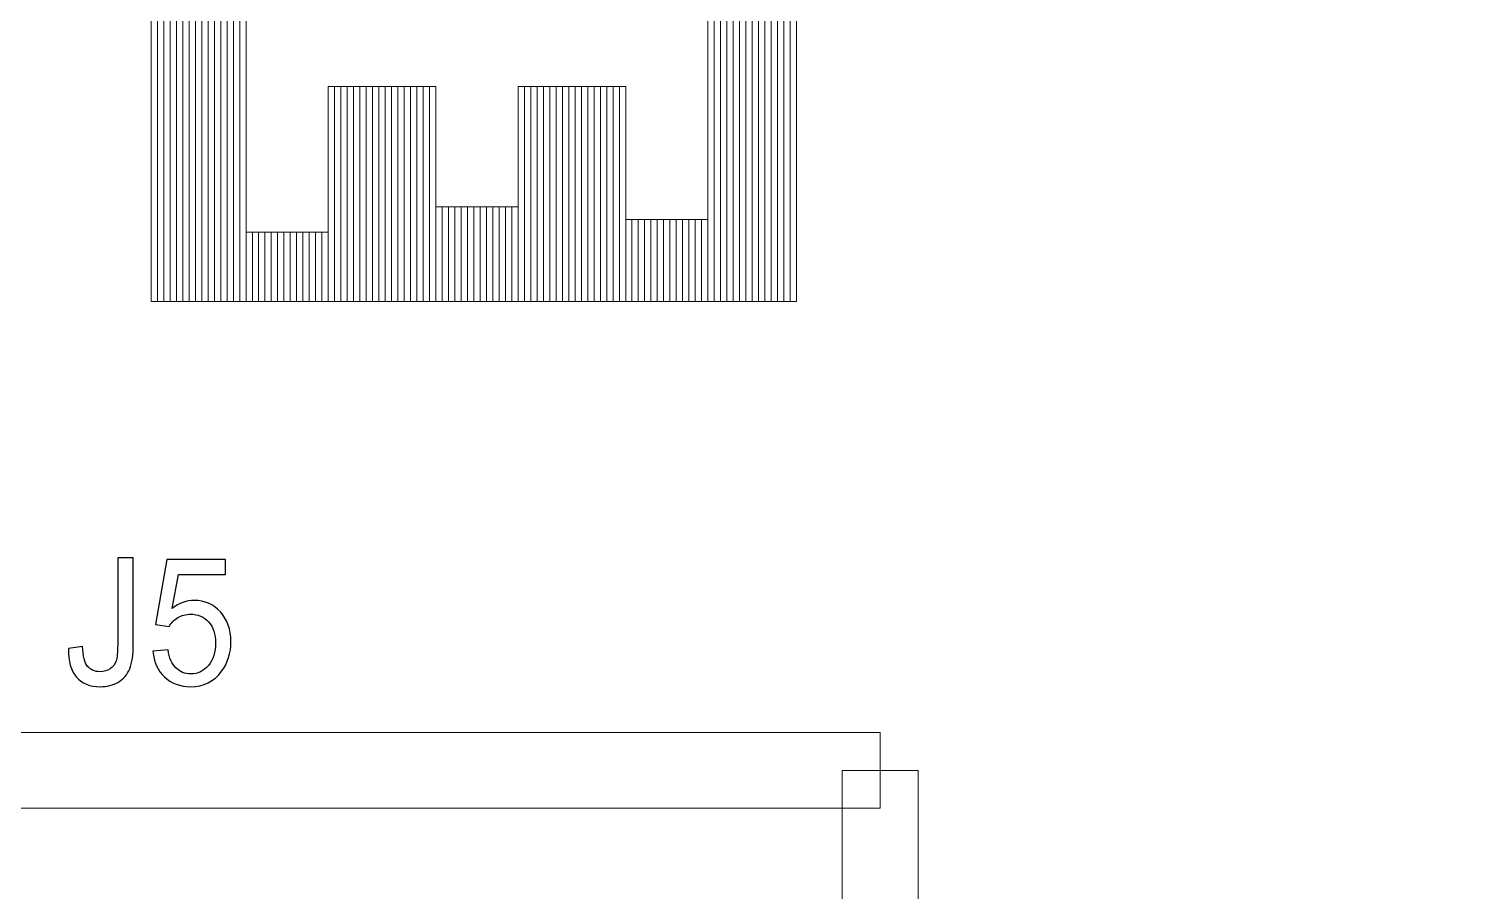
# Model space of a CAD drawing. Header units: millimetres. Extents: x -86 to 67, y -55 to 52.
# Drawn here: x 2.61 to 8.36, y 20.92 to 24.38 of the extents above; entities that cross this region are included whole.
import ezdxf

# ---------------------------------------------------------------- set-up
doc = ezdxf.new("R2010")
doc.units = ezdxf.units.MM
doc.header["$MEASUREMENT"] = 0
for name, color, linetype in [('BG_OUTLINE', 7, 'Continuous'), ('MA_PEN3', 7, 'Continuous'), ('PG_SILKSCREEN_TOP', 7, 'Continuous'), ('RD_SILKSCREEN_TOP', 7, 'Continuous')]:
    doc.layers.add(name, color=color, linetype=linetype)

msp = doc.modelspace()

# ---------------------------------------------------------------- linework, layer by layer
at = {"layer": 'BG_OUTLINE', "color": 3, "lineweight": 9}
msp.add_open_spline([(-60.0926, 34.7331), (-60.0926, 34.7331), (63.7724, 34.7331), (63.7724, 34.7331), (63.7724, 34.7331), (64.585, 34.7336), (65.3646, 34.4113), (65.9396, 33.837), (65.9396, 33.837), (66.5146, 33.2627), (66.8379, 32.4797), (66.8384, 31.667), (66.8384, 31.667), (66.8384, 31.667), (66.8412, -52.28), (66.8412, -52.28), (66.8412, -52.28), (66.8412, -52.28), (66.8384, -52.1933), (66.8384, -52.1933), (66.8384, -52.1933), (66.8389, -53.006), (66.5166, -53.7856), (65.9424, -54.3606), (65.9424, -54.3606), (65.3681, -54.9356), (64.585, -55.2589), (63.7724, -55.2594), (63.7724, -55.2594), (63.7724, -55.2594), (-60.1869, -55.2594), (-60.1869, -55.2594), (-60.1869, -55.2594), (-60.1869, -55.2594), (-60.0853, -55.2518), (-60.0853, -55.2518), (-60.0853, -55.2518), (-60.8979, -55.2523), (-61.6775, -54.9299), (-62.2525, -54.3557), (-62.2525, -54.3557), (-62.8275, -53.7814), (-63.1508, -52.9984), (-63.1513, -52.1857), (-63.1513, -52.1857), (-63.1513, -52.1857), (-63.1587, 31.667), (-63.1587, 31.667), (-63.1587, 31.667), (-63.1592, 32.4797), (-62.8369, 33.2593), (-62.2626, 33.8343), (-62.2626, 33.8343), (-61.6883, 34.4093), (-60.9053, 34.7326), (-60.0926, 34.7331)], degree=3, knots=[0, 0, 0, 0, 0.071429, 0.071429, 0.071429, 0.071429, 0.142857, 0.142857, 0.142857, 0.142857, 0.214286, 0.214286, 0.214286, 0.214286, 0.285714, 0.285714, 0.285714, 0.285714, 0.357143, 0.357143, 0.357143, 0.357143, 0.428571, 0.428571, 0.428571, 0.428571, 0.5, 0.5, 0.5, 0.5, 0.571429, 0.571429, 0.571429, 0.571429, 0.642857, 0.642857, 0.642857, 0.642857, 0.714286, 0.714286, 0.714286, 0.714286, 0.785714, 0.785714, 0.785714, 0.785714, 0.857143, 0.857143, 0.857143, 0.857143, 0.928571, 0.928571, 0.928571, 0.928571, 1, 1, 1, 1], dxfattribs=at)
at = {"layer": 'MA_PEN3', "color": 5, "lineweight": 9}
for points in [[(3.1023, 34.3594), (3.1023, 34.3594), (3.1277, 34.3594), (3.1277, 34.3594), (3.1277, 34.3594), (3.1277, 34.3594), (3.1277, 23.285), (3.1277, 23.285), (3.1277, 23.285), (3.1277, 23.285), (3.1023, 23.285), (3.1023, 23.285), (3.1023, 23.285), (3.1023, 23.285), (3.1023, 34.3594), (3.1023, 34.3594)], [(3.1277, 34.3594), (3.1277, 34.3594), (3.1531, 34.3594), (3.1531, 34.3594), (3.1531, 34.3594), (3.1531, 34.3594), (3.1531, 23.285), (3.1531, 23.285), (3.1531, 23.285), (3.1531, 23.285), (3.1277, 23.285), (3.1277, 23.285), (3.1277, 23.285), (3.1277, 23.285), (3.1277, 34.3594), (3.1277, 34.3594)], [(3.1531, 34.3594), (3.1531, 34.3594), (3.1785, 34.3594), (3.1785, 34.3594), (3.1785, 34.3594), (3.1785, 34.3594), (3.1785, 23.285), (3.1785, 23.285), (3.1785, 23.285), (3.1785, 23.285), (3.1531, 23.285), (3.1531, 23.285), (3.1531, 23.285), (3.1531, 23.285), (3.1531, 34.3594), (3.1531, 34.3594)], [(3.1785, 34.3594), (3.1785, 34.3594), (3.2039, 34.3594), (3.2039, 34.3594), (3.2039, 34.3594), (3.2039, 34.3594), (3.2039, 23.285), (3.2039, 23.285), (3.2039, 23.285), (3.2039, 23.285), (3.1785, 23.285), (3.1785, 23.285), (3.1785, 23.285), (3.1785, 23.285), (3.1785, 34.3594), (3.1785, 34.3594)], [(3.2039, 34.3594), (3.2039, 34.3594), (3.2293, 34.3594), (3.2293, 34.3594), (3.2293, 34.3594), (3.2293, 34.3594), (3.2293, 23.285), (3.2293, 23.285), (3.2293, 23.285), (3.2293, 23.285), (3.2039, 23.285), (3.2039, 23.285), (3.2039, 23.285), (3.2039, 23.285), (3.2039, 34.3594), (3.2039, 34.3594)], [(3.2293, 34.3594), (3.2293, 34.3594), (3.2547, 34.3594), (3.2547, 34.3594), (3.2547, 34.3594), (3.2547, 34.3594), (3.2547, 23.285), (3.2547, 23.285), (3.2547, 23.285), (3.2547, 23.285), (3.2293, 23.285), (3.2293, 23.285), (3.2293, 23.285), (3.2293, 23.285), (3.2293, 34.3594), (3.2293, 34.3594)], [(3.2547, 34.3594), (3.2547, 34.3594), (3.2801, 34.3594), (3.2801, 34.3594), (3.2801, 34.3594), (3.2801, 34.3594), (3.2801, 23.285), (3.2801, 23.285), (3.2801, 23.285), (3.2801, 23.285), (3.2547, 23.285), (3.2547, 23.285), (3.2547, 23.285), (3.2547, 23.285), (3.2547, 34.3594), (3.2547, 34.3594)], [(3.2801, 34.3594), (3.2801, 34.3594), (3.3055, 34.3594), (3.3055, 34.3594), (3.3055, 34.3594), (3.3055, 34.3594), (3.3055, 23.285), (3.3055, 23.285), (3.3055, 23.285), (3.3055, 23.285), (3.2801, 23.285), (3.2801, 23.285), (3.2801, 23.285), (3.2801, 23.285), (3.2801, 34.3594), (3.2801, 34.3594)], [(3.3055, 34.3594), (3.3055, 34.3594), (3.3309, 34.3594), (3.3309, 34.3594), (3.3309, 34.3594), (3.3309, 34.3594), (3.3309, 23.285), (3.3309, 23.285), (3.3309, 23.285), (3.3309, 23.285), (3.3055, 23.285), (3.3055, 23.285), (3.3055, 23.285), (3.3055, 23.285), (3.3055, 34.3594), (3.3055, 34.3594)], [(3.3309, 34.3594), (3.3309, 34.3594), (3.3563, 34.3594), (3.3563, 34.3594), (3.3563, 34.3594), (3.3563, 34.3594), (3.3563, 23.285), (3.3563, 23.285), (3.3563, 23.285), (3.3563, 23.285), (3.3309, 23.285), (3.3309, 23.285), (3.3309, 23.285), (3.3309, 23.285), (3.3309, 34.3594), (3.3309, 34.3594)], [(3.3563, 34.3594), (3.3563, 34.3594), (3.3817, 34.3594), (3.3817, 34.3594), (3.3817, 34.3594), (3.3817, 34.3594), (3.3817, 23.285), (3.3817, 23.285), (3.3817, 23.285), (3.3817, 23.285), (3.3563, 23.285), (3.3563, 23.285), (3.3563, 23.285), (3.3563, 23.285), (3.3563, 34.3594), (3.3563, 34.3594)], [(3.3817, 34.3594), (3.3817, 34.3594), (3.4071, 34.3594), (3.4071, 34.3594), (3.4071, 34.3594), (3.4071, 34.3594), (3.4071, 23.285), (3.4071, 23.285), (3.4071, 23.285), (3.4071, 23.285), (3.3817, 23.285), (3.3817, 23.285), (3.3817, 23.285), (3.3817, 23.285), (3.3817, 34.3594), (3.3817, 34.3594)], [(3.4071, 34.3594), (3.4071, 34.3594), (3.4325, 34.3594), (3.4325, 34.3594), (3.4325, 34.3594), (3.4325, 34.3594), (3.4325, 23.285), (3.4325, 23.285), (3.4325, 23.285), (3.4325, 23.285), (3.4071, 23.285), (3.4071, 23.285), (3.4071, 23.285), (3.4071, 23.285), (3.4071, 34.3594), (3.4071, 34.3594)], [(3.4325, 34.3594), (3.4325, 34.3594), (3.4579, 34.3594), (3.4579, 34.3594), (3.4579, 34.3594), (3.4579, 34.3594), (3.4579, 23.285), (3.4579, 23.285), (3.4579, 23.285), (3.4579, 23.285), (3.4325, 23.285), (3.4325, 23.285), (3.4325, 23.285), (3.4325, 23.285), (3.4325, 34.3594), (3.4325, 34.3594)], [(5.3629, 34.3594), (5.3629, 34.3594), (5.3883, 34.3594), (5.3883, 34.3594), (5.3883, 34.3594), (5.3883, 34.3594), (5.3883, 23.285), (5.3883, 23.285), (5.3883, 23.285), (5.3883, 23.285), (5.3629, 23.285), (5.3629, 23.285), (5.3629, 23.285), (5.3629, 23.285), (5.3629, 34.3594), (5.3629, 34.3594)], [(5.3883, 34.3594), (5.3883, 34.3594), (5.4137, 34.3594), (5.4137, 34.3594), (5.4137, 34.3594), (5.4137, 34.3594), (5.4137, 23.285), (5.4137, 23.285), (5.4137, 23.285), (5.4137, 23.285), (5.3883, 23.285), (5.3883, 23.285), (5.3883, 23.285), (5.3883, 23.285), (5.3883, 34.3594), (5.3883, 34.3594)], [(5.4137, 34.3594), (5.4137, 34.3594), (5.4391, 34.3594), (5.4391, 34.3594), (5.4391, 34.3594), (5.4391, 34.3594), (5.4391, 23.285), (5.4391, 23.285), (5.4391, 23.285), (5.4391, 23.285), (5.4137, 23.285), (5.4137, 23.285), (5.4137, 23.285), (5.4137, 23.285), (5.4137, 34.3594), (5.4137, 34.3594)], [(5.4391, 34.3594), (5.4391, 34.3594), (5.4645, 34.3594), (5.4645, 34.3594), (5.4645, 34.3594), (5.4645, 34.3594), (5.4645, 23.285), (5.4645, 23.285), (5.4645, 23.285), (5.4645, 23.285), (5.4391, 23.285), (5.4391, 23.285), (5.4391, 23.285), (5.4391, 23.285), (5.4391, 34.3594), (5.4391, 34.3594)], [(5.4645, 34.3594), (5.4645, 34.3594), (5.4899, 34.3594), (5.4899, 34.3594), (5.4899, 34.3594), (5.4899, 34.3594), (5.4899, 23.285), (5.4899, 23.285), (5.4899, 23.285), (5.4899, 23.285), (5.4645, 23.285), (5.4645, 23.285), (5.4645, 23.285), (5.4645, 23.285), (5.4645, 34.3594), (5.4645, 34.3594)], [(5.4899, 34.3594), (5.4899, 34.3594), (5.5153, 34.3594), (5.5153, 34.3594), (5.5153, 34.3594), (5.5153, 34.3594), (5.5153, 23.285), (5.5153, 23.285), (5.5153, 23.285), (5.5153, 23.285), (5.4899, 23.285), (5.4899, 23.285), (5.4899, 23.285), (5.4899, 23.285), (5.4899, 34.3594), (5.4899, 34.3594)], [(5.5153, 34.3594), (5.5153, 34.3594), (5.5407, 34.3594), (5.5407, 34.3594), (5.5407, 34.3594), (5.5407, 34.3594), (5.5407, 23.285), (5.5407, 23.285), (5.5407, 23.285), (5.5407, 23.285), (5.5153, 23.285), (5.5153, 23.285), (5.5153, 23.285), (5.5153, 23.285), (5.5153, 34.3594), (5.5153, 34.3594)], [(5.5407, 34.3594), (5.5407, 34.3594), (5.5661, 34.3594), (5.5661, 34.3594), (5.5661, 34.3594), (5.5661, 34.3594), (5.5661, 23.285), (5.5661, 23.285), (5.5661, 23.285), (5.5661, 23.285), (5.5407, 23.285), (5.5407, 23.285), (5.5407, 23.285), (5.5407, 23.285), (5.5407, 34.3594), (5.5407, 34.3594)], [(5.5661, 34.3594), (5.5661, 34.3594), (5.5915, 34.3594), (5.5915, 34.3594), (5.5915, 34.3594), (5.5915, 34.3594), (5.5915, 23.285), (5.5915, 23.285), (5.5915, 23.285), (5.5915, 23.285), (5.5661, 23.285), (5.5661, 23.285), (5.5661, 23.285), (5.5661, 23.285), (5.5661, 34.3594), (5.5661, 34.3594)], [(5.5915, 34.3594), (5.5915, 34.3594), (5.6169, 34.3594), (5.6169, 34.3594), (5.6169, 34.3594), (5.6169, 34.3594), (5.6169, 23.285), (5.6169, 23.285), (5.6169, 23.285), (5.6169, 23.285), (5.5915, 23.285), (5.5915, 23.285), (5.5915, 23.285), (5.5915, 23.285), (5.5915, 34.3594), (5.5915, 34.3594)], [(5.6169, 34.3594), (5.6169, 34.3594), (5.6423, 34.3594), (5.6423, 34.3594), (5.6423, 34.3594), (5.6423, 34.3594), (5.6423, 23.285), (5.6423, 23.285), (5.6423, 23.285), (5.6423, 23.285), (5.6169, 23.285), (5.6169, 23.285), (5.6169, 23.285), (5.6169, 23.285), (5.6169, 34.3594), (5.6169, 34.3594)], [(5.6423, 34.3594), (5.6423, 34.3594), (5.6677, 34.3594), (5.6677, 34.3594), (5.6677, 34.3594), (5.6677, 34.3594), (5.6677, 23.285), (5.6677, 23.285), (5.6677, 23.285), (5.6677, 23.285), (5.6423, 23.285), (5.6423, 23.285), (5.6423, 23.285), (5.6423, 23.285), (5.6423, 34.3594), (5.6423, 34.3594)], [(5.6677, 34.3594), (5.6677, 34.3594), (5.6931, 34.3594), (5.6931, 34.3594), (5.6931, 34.3594), (5.6931, 34.3594), (5.6931, 23.285), (5.6931, 23.285), (5.6931, 23.285), (5.6931, 23.285), (5.6677, 23.285), (5.6677, 23.285), (5.6677, 23.285), (5.6677, 23.285), (5.6677, 34.3594), (5.6677, 34.3594)], [(3.4579, 29.0762), (3.4579, 29.0762), (3.4833, 29.0762), (3.4833, 29.0762), (3.4833, 29.0762), (3.4833, 29.0762), (3.4833, 23.285), (3.4833, 23.285), (3.4833, 23.285), (3.4833, 23.285), (3.4579, 23.285), (3.4579, 23.285), (3.4579, 23.285), (3.4579, 23.285), (3.4579, 29.0762), (3.4579, 29.0762)], [(5.3375, 28.8984), (5.3375, 28.8984), (5.3629, 28.8984), (5.3629, 28.8984), (5.3629, 28.8984), (5.3629, 28.8984), (5.3629, 23.285), (5.3629, 23.285), (5.3629, 23.285), (5.3629, 23.285), (5.3375, 23.285), (5.3375, 23.285), (5.3375, 23.285), (5.3375, 23.285), (5.3375, 28.8984), (5.3375, 28.8984)], [(3.8135, 24.1486), (3.8135, 24.1486), (3.8389, 24.1486), (3.8389, 24.1486), (3.8389, 24.1486), (3.8389, 24.1486), (3.8389, 23.285), (3.8389, 23.285), (3.8389, 23.285), (3.8389, 23.285), (3.8135, 23.285), (3.8135, 23.285), (3.8135, 23.285), (3.8135, 23.285), (3.8135, 24.1486), (3.8135, 24.1486)], [(3.8389, 24.1486), (3.8389, 24.1486), (3.8643, 24.1486), (3.8643, 24.1486), (3.8643, 24.1486), (3.8643, 24.1486), (3.8643, 23.285), (3.8643, 23.285), (3.8643, 23.285), (3.8643, 23.285), (3.8389, 23.285), (3.8389, 23.285), (3.8389, 23.285), (3.8389, 23.285), (3.8389, 24.1486), (3.8389, 24.1486)], [(3.8643, 24.1486), (3.8643, 24.1486), (3.8897, 24.1486), (3.8897, 24.1486), (3.8897, 24.1486), (3.8897, 24.1486), (3.8897, 23.285), (3.8897, 23.285), (3.8897, 23.285), (3.8897, 23.285), (3.8643, 23.285), (3.8643, 23.285), (3.8643, 23.285), (3.8643, 23.285), (3.8643, 24.1486), (3.8643, 24.1486)], [(3.8897, 24.1486), (3.8897, 24.1486), (3.9151, 24.1486), (3.9151, 24.1486), (3.9151, 24.1486), (3.9151, 24.1486), (3.9151, 23.285), (3.9151, 23.285), (3.9151, 23.285), (3.9151, 23.285), (3.8897, 23.285), (3.8897, 23.285), (3.8897, 23.285), (3.8897, 23.285), (3.8897, 24.1486), (3.8897, 24.1486)], [(3.9151, 24.1486), (3.9151, 24.1486), (3.9405, 24.1486), (3.9405, 24.1486), (3.9405, 24.1486), (3.9405, 24.1486), (3.9405, 23.285), (3.9405, 23.285), (3.9405, 23.285), (3.9405, 23.285), (3.9151, 23.285), (3.9151, 23.285), (3.9151, 23.285), (3.9151, 23.285), (3.9151, 24.1486), (3.9151, 24.1486)], [(3.9405, 24.1486), (3.9405, 24.1486), (3.9659, 24.1486), (3.9659, 24.1486), (3.9659, 24.1486), (3.9659, 24.1486), (3.9659, 23.285), (3.9659, 23.285), (3.9659, 23.285), (3.9659, 23.285), (3.9405, 23.285), (3.9405, 23.285), (3.9405, 23.285), (3.9405, 23.285), (3.9405, 24.1486), (3.9405, 24.1486)], [(3.9659, 24.1486), (3.9659, 24.1486), (3.9913, 24.1486), (3.9913, 24.1486), (3.9913, 24.1486), (3.9913, 24.1486), (3.9913, 23.285), (3.9913, 23.285), (3.9913, 23.285), (3.9913, 23.285), (3.9659, 23.285), (3.9659, 23.285), (3.9659, 23.285), (3.9659, 23.285), (3.9659, 24.1486), (3.9659, 24.1486)], [(3.9913, 24.1486), (3.9913, 24.1486), (4.0167, 24.1486), (4.0167, 24.1486), (4.0167, 24.1486), (4.0167, 24.1486), (4.0167, 23.285), (4.0167, 23.285), (4.0167, 23.285), (4.0167, 23.285), (3.9913, 23.285), (3.9913, 23.285), (3.9913, 23.285), (3.9913, 23.285), (3.9913, 24.1486), (3.9913, 24.1486)], [(4.0167, 24.1486), (4.0167, 24.1486), (4.0421, 24.1486), (4.0421, 24.1486), (4.0421, 24.1486), (4.0421, 24.1486), (4.0421, 23.285), (4.0421, 23.285), (4.0421, 23.285), (4.0421, 23.285), (4.0167, 23.285), (4.0167, 23.285), (4.0167, 23.285), (4.0167, 23.285), (4.0167, 24.1486), (4.0167, 24.1486)], [(4.0421, 24.1486), (4.0421, 24.1486), (4.0675, 24.1486), (4.0675, 24.1486), (4.0675, 24.1486), (4.0675, 24.1486), (4.0675, 23.285), (4.0675, 23.285), (4.0675, 23.285), (4.0675, 23.285), (4.0421, 23.285), (4.0421, 23.285), (4.0421, 23.285), (4.0421, 23.285), (4.0421, 24.1486), (4.0421, 24.1486)], [(4.0675, 24.1486), (4.0675, 24.1486), (4.0929, 24.1486), (4.0929, 24.1486), (4.0929, 24.1486), (4.0929, 24.1486), (4.0929, 23.285), (4.0929, 23.285), (4.0929, 23.285), (4.0929, 23.285), (4.0675, 23.285), (4.0675, 23.285), (4.0675, 23.285), (4.0675, 23.285), (4.0675, 24.1486), (4.0675, 24.1486)], [(4.0929, 24.1486), (4.0929, 24.1486), (4.1183, 24.1486), (4.1183, 24.1486), (4.1183, 24.1486), (4.1183, 24.1486), (4.1183, 23.285), (4.1183, 23.285), (4.1183, 23.285), (4.1183, 23.285), (4.0929, 23.285), (4.0929, 23.285), (4.0929, 23.285), (4.0929, 23.285), (4.0929, 24.1486), (4.0929, 24.1486)], [(4.1183, 24.1486), (4.1183, 24.1486), (4.1437, 24.1486), (4.1437, 24.1486), (4.1437, 24.1486), (4.1437, 24.1486), (4.1437, 23.285), (4.1437, 23.285), (4.1437, 23.285), (4.1437, 23.285), (4.1183, 23.285), (4.1183, 23.285), (4.1183, 23.285), (4.1183, 23.285), (4.1183, 24.1486), (4.1183, 24.1486)], [(4.1437, 24.1486), (4.1437, 24.1486), (4.1691, 24.1486), (4.1691, 24.1486), (4.1691, 24.1486), (4.1691, 24.1486), (4.1691, 23.285), (4.1691, 23.285), (4.1691, 23.285), (4.1691, 23.285), (4.1437, 23.285), (4.1437, 23.285), (4.1437, 23.285), (4.1437, 23.285), (4.1437, 24.1486), (4.1437, 24.1486)], [(4.1691, 24.1486), (4.1691, 24.1486), (4.1945, 24.1486), (4.1945, 24.1486), (4.1945, 24.1486), (4.1945, 24.1486), (4.1945, 23.285), (4.1945, 23.285), (4.1945, 23.285), (4.1945, 23.285), (4.1691, 23.285), (4.1691, 23.285), (4.1691, 23.285), (4.1691, 23.285), (4.1691, 24.1486), (4.1691, 24.1486)], [(4.1945, 24.1486), (4.1945, 24.1486), (4.2199, 24.1486), (4.2199, 24.1486), (4.2199, 24.1486), (4.2199, 24.1486), (4.2199, 23.285), (4.2199, 23.285), (4.2199, 23.285), (4.2199, 23.285), (4.1945, 23.285), (4.1945, 23.285), (4.1945, 23.285), (4.1945, 23.285), (4.1945, 24.1486), (4.1945, 24.1486)], [(4.2199, 24.1486), (4.2199, 24.1486), (4.2453, 24.1486), (4.2453, 24.1486), (4.2453, 24.1486), (4.2453, 24.1486), (4.2453, 23.285), (4.2453, 23.285), (4.2453, 23.285), (4.2453, 23.285), (4.2199, 23.285), (4.2199, 23.285), (4.2199, 23.285), (4.2199, 23.285), (4.2199, 24.1486), (4.2199, 24.1486)], [(4.5755, 24.1486), (4.5755, 24.1486), (4.6009, 24.1486), (4.6009, 24.1486), (4.6009, 24.1486), (4.6009, 24.1486), (4.6009, 23.285), (4.6009, 23.285), (4.6009, 23.285), (4.6009, 23.285), (4.5755, 23.285), (4.5755, 23.285), (4.5755, 23.285), (4.5755, 23.285), (4.5755, 24.1486), (4.5755, 24.1486)], [(4.6009, 24.1486), (4.6009, 24.1486), (4.6263, 24.1486), (4.6263, 24.1486), (4.6263, 24.1486), (4.6263, 24.1486), (4.6263, 23.285), (4.6263, 23.285), (4.6263, 23.285), (4.6263, 23.285), (4.6009, 23.285), (4.6009, 23.285), (4.6009, 23.285), (4.6009, 23.285), (4.6009, 24.1486), (4.6009, 24.1486)], [(4.6263, 24.1486), (4.6263, 24.1486), (4.6517, 24.1486), (4.6517, 24.1486), (4.6517, 24.1486), (4.6517, 24.1486), (4.6517, 23.285), (4.6517, 23.285), (4.6517, 23.285), (4.6517, 23.285), (4.6263, 23.285), (4.6263, 23.285), (4.6263, 23.285), (4.6263, 23.285), (4.6263, 24.1486), (4.6263, 24.1486)], [(4.6517, 24.1486), (4.6517, 24.1486), (4.6771, 24.1486), (4.6771, 24.1486), (4.6771, 24.1486), (4.6771, 24.1486), (4.6771, 23.285), (4.6771, 23.285), (4.6771, 23.285), (4.6771, 23.285), (4.6517, 23.285), (4.6517, 23.285), (4.6517, 23.285), (4.6517, 23.285), (4.6517, 24.1486), (4.6517, 24.1486)], [(4.6771, 24.1486), (4.6771, 24.1486), (4.7025, 24.1486), (4.7025, 24.1486), (4.7025, 24.1486), (4.7025, 24.1486), (4.7025, 23.285), (4.7025, 23.285), (4.7025, 23.285), (4.7025, 23.285), (4.6771, 23.285), (4.6771, 23.285), (4.6771, 23.285), (4.6771, 23.285), (4.6771, 24.1486), (4.6771, 24.1486)], [(4.7025, 24.1486), (4.7025, 24.1486), (4.7279, 24.1486), (4.7279, 24.1486), (4.7279, 24.1486), (4.7279, 24.1486), (4.7279, 23.285), (4.7279, 23.285), (4.7279, 23.285), (4.7279, 23.285), (4.7025, 23.285), (4.7025, 23.285), (4.7025, 23.285), (4.7025, 23.285), (4.7025, 24.1486), (4.7025, 24.1486)], [(4.7279, 24.1486), (4.7279, 24.1486), (4.7533, 24.1486), (4.7533, 24.1486), (4.7533, 24.1486), (4.7533, 24.1486), (4.7533, 23.285), (4.7533, 23.285), (4.7533, 23.285), (4.7533, 23.285), (4.7279, 23.285), (4.7279, 23.285), (4.7279, 23.285), (4.7279, 23.285), (4.7279, 24.1486), (4.7279, 24.1486)], [(4.7533, 24.1486), (4.7533, 24.1486), (4.7787, 24.1486), (4.7787, 24.1486), (4.7787, 24.1486), (4.7787, 24.1486), (4.7787, 23.285), (4.7787, 23.285), (4.7787, 23.285), (4.7787, 23.285), (4.7533, 23.285), (4.7533, 23.285), (4.7533, 23.285), (4.7533, 23.285), (4.7533, 24.1486), (4.7533, 24.1486)], [(4.7787, 24.1486), (4.7787, 24.1486), (4.8041, 24.1486), (4.8041, 24.1486), (4.8041, 24.1486), (4.8041, 24.1486), (4.8041, 23.285), (4.8041, 23.285), (4.8041, 23.285), (4.8041, 23.285), (4.7787, 23.285), (4.7787, 23.285), (4.7787, 23.285), (4.7787, 23.285), (4.7787, 24.1486), (4.7787, 24.1486)], [(4.8041, 24.1486), (4.8041, 24.1486), (4.8295, 24.1486), (4.8295, 24.1486), (4.8295, 24.1486), (4.8295, 24.1486), (4.8295, 23.285), (4.8295, 23.285), (4.8295, 23.285), (4.8295, 23.285), (4.8041, 23.285), (4.8041, 23.285), (4.8041, 23.285), (4.8041, 23.285), (4.8041, 24.1486), (4.8041, 24.1486)], [(4.8295, 24.1486), (4.8295, 24.1486), (4.8549, 24.1486), (4.8549, 24.1486), (4.8549, 24.1486), (4.8549, 24.1486), (4.8549, 23.285), (4.8549, 23.285), (4.8549, 23.285), (4.8549, 23.285), (4.8295, 23.285), (4.8295, 23.285), (4.8295, 23.285), (4.8295, 23.285), (4.8295, 24.1486), (4.8295, 24.1486)], [(4.8549, 24.1486), (4.8549, 24.1486), (4.8803, 24.1486), (4.8803, 24.1486), (4.8803, 24.1486), (4.8803, 24.1486), (4.8803, 23.285), (4.8803, 23.285), (4.8803, 23.285), (4.8803, 23.285), (4.8549, 23.285), (4.8549, 23.285), (4.8549, 23.285), (4.8549, 23.285), (4.8549, 24.1486), (4.8549, 24.1486)], [(4.8803, 24.1486), (4.8803, 24.1486), (4.9057, 24.1486), (4.9057, 24.1486), (4.9057, 24.1486), (4.9057, 24.1486), (4.9057, 23.285), (4.9057, 23.285), (4.9057, 23.285), (4.9057, 23.285), (4.8803, 23.285), (4.8803, 23.285), (4.8803, 23.285), (4.8803, 23.285), (4.8803, 24.1486), (4.8803, 24.1486)], [(4.9057, 24.1486), (4.9057, 24.1486), (4.9311, 24.1486), (4.9311, 24.1486), (4.9311, 24.1486), (4.9311, 24.1486), (4.9311, 23.285), (4.9311, 23.285), (4.9311, 23.285), (4.9311, 23.285), (4.9057, 23.285), (4.9057, 23.285), (4.9057, 23.285), (4.9057, 23.285), (4.9057, 24.1486), (4.9057, 24.1486)], [(4.9311, 24.1486), (4.9311, 24.1486), (4.9565, 24.1486), (4.9565, 24.1486), (4.9565, 24.1486), (4.9565, 24.1486), (4.9565, 23.285), (4.9565, 23.285), (4.9565, 23.285), (4.9565, 23.285), (4.9311, 23.285), (4.9311, 23.285), (4.9311, 23.285), (4.9311, 23.285), (4.9311, 24.1486), (4.9311, 24.1486)], [(4.9565, 24.1486), (4.9565, 24.1486), (4.9819, 24.1486), (4.9819, 24.1486), (4.9819, 24.1486), (4.9819, 24.1486), (4.9819, 23.285), (4.9819, 23.285), (4.9819, 23.285), (4.9819, 23.285), (4.9565, 23.285), (4.9565, 23.285), (4.9565, 23.285), (4.9565, 23.285), (4.9565, 24.1486), (4.9565, 24.1486)], [(4.9819, 24.1486), (4.9819, 24.1486), (5.0073, 24.1486), (5.0073, 24.1486), (5.0073, 24.1486), (5.0073, 24.1486), (5.0073, 23.285), (5.0073, 23.285), (5.0073, 23.285), (5.0073, 23.285), (4.9819, 23.285), (4.9819, 23.285), (4.9819, 23.285), (4.9819, 23.285), (4.9819, 24.1486), (4.9819, 24.1486)], [(4.2453, 23.666), (4.2453, 23.666), (4.2707, 23.666), (4.2707, 23.666), (4.2707, 23.666), (4.2707, 23.666), (4.2707, 23.285), (4.2707, 23.285), (4.2707, 23.285), (4.2707, 23.285), (4.2453, 23.285), (4.2453, 23.285), (4.2453, 23.285), (4.2453, 23.285), (4.2453, 23.666), (4.2453, 23.666)], [(4.2707, 23.666), (4.2707, 23.666), (4.2961, 23.666), (4.2961, 23.666), (4.2961, 23.666), (4.2961, 23.666), (4.2961, 23.285), (4.2961, 23.285), (4.2961, 23.285), (4.2961, 23.285), (4.2707, 23.285), (4.2707, 23.285), (4.2707, 23.285), (4.2707, 23.285), (4.2707, 23.666), (4.2707, 23.666)], [(4.2961, 23.666), (4.2961, 23.666), (4.3215, 23.666), (4.3215, 23.666), (4.3215, 23.666), (4.3215, 23.666), (4.3215, 23.285), (4.3215, 23.285), (4.3215, 23.285), (4.3215, 23.285), (4.2961, 23.285), (4.2961, 23.285), (4.2961, 23.285), (4.2961, 23.285), (4.2961, 23.666), (4.2961, 23.666)], [(4.3215, 23.666), (4.3215, 23.666), (4.3469, 23.666), (4.3469, 23.666), (4.3469, 23.666), (4.3469, 23.666), (4.3469, 23.285), (4.3469, 23.285), (4.3469, 23.285), (4.3469, 23.285), (4.3215, 23.285), (4.3215, 23.285), (4.3215, 23.285), (4.3215, 23.285), (4.3215, 23.666), (4.3215, 23.666)], [(4.3469, 23.666), (4.3469, 23.666), (4.3723, 23.666), (4.3723, 23.666), (4.3723, 23.666), (4.3723, 23.666), (4.3723, 23.285), (4.3723, 23.285), (4.3723, 23.285), (4.3723, 23.285), (4.3469, 23.285), (4.3469, 23.285), (4.3469, 23.285), (4.3469, 23.285), (4.3469, 23.666), (4.3469, 23.666)], [(4.3723, 23.666), (4.3723, 23.666), (4.3977, 23.666), (4.3977, 23.666), (4.3977, 23.666), (4.3977, 23.666), (4.3977, 23.285), (4.3977, 23.285), (4.3977, 23.285), (4.3977, 23.285), (4.3723, 23.285), (4.3723, 23.285), (4.3723, 23.285), (4.3723, 23.285), (4.3723, 23.666), (4.3723, 23.666)], [(4.3977, 23.666), (4.3977, 23.666), (4.4231, 23.666), (4.4231, 23.666), (4.4231, 23.666), (4.4231, 23.666), (4.4231, 23.285), (4.4231, 23.285), (4.4231, 23.285), (4.4231, 23.285), (4.3977, 23.285), (4.3977, 23.285), (4.3977, 23.285), (4.3977, 23.285), (4.3977, 23.666), (4.3977, 23.666)], [(4.4231, 23.666), (4.4231, 23.666), (4.4485, 23.666), (4.4485, 23.666), (4.4485, 23.666), (4.4485, 23.666), (4.4485, 23.285), (4.4485, 23.285), (4.4485, 23.285), (4.4485, 23.285), (4.4231, 23.285), (4.4231, 23.285), (4.4231, 23.285), (4.4231, 23.285), (4.4231, 23.666), (4.4231, 23.666)], [(4.4485, 23.666), (4.4485, 23.666), (4.4739, 23.666), (4.4739, 23.666), (4.4739, 23.666), (4.4739, 23.666), (4.4739, 23.285), (4.4739, 23.285), (4.4739, 23.285), (4.4739, 23.285), (4.4485, 23.285), (4.4485, 23.285), (4.4485, 23.285), (4.4485, 23.285), (4.4485, 23.666), (4.4485, 23.666)], [(4.4739, 23.666), (4.4739, 23.666), (4.4993, 23.666), (4.4993, 23.666), (4.4993, 23.666), (4.4993, 23.666), (4.4993, 23.285), (4.4993, 23.285), (4.4993, 23.285), (4.4993, 23.285), (4.4739, 23.285), (4.4739, 23.285), (4.4739, 23.285), (4.4739, 23.285), (4.4739, 23.666), (4.4739, 23.666)], [(4.4993, 23.666), (4.4993, 23.666), (4.5247, 23.666), (4.5247, 23.666), (4.5247, 23.666), (4.5247, 23.666), (4.5247, 23.285), (4.5247, 23.285), (4.5247, 23.285), (4.5247, 23.285), (4.4993, 23.285), (4.4993, 23.285), (4.4993, 23.285), (4.4993, 23.285), (4.4993, 23.666), (4.4993, 23.666)], [(4.5247, 23.666), (4.5247, 23.666), (4.5501, 23.666), (4.5501, 23.666), (4.5501, 23.666), (4.5501, 23.666), (4.5501, 23.285), (4.5501, 23.285), (4.5501, 23.285), (4.5501, 23.285), (4.5247, 23.285), (4.5247, 23.285), (4.5247, 23.285), (4.5247, 23.285), (4.5247, 23.666), (4.5247, 23.666)], [(4.5501, 23.666), (4.5501, 23.666), (4.5755, 23.666), (4.5755, 23.666), (4.5755, 23.666), (4.5755, 23.666), (4.5755, 23.285), (4.5755, 23.285), (4.5755, 23.285), (4.5755, 23.285), (4.5501, 23.285), (4.5501, 23.285), (4.5501, 23.285), (4.5501, 23.285), (4.5501, 23.666), (4.5501, 23.666)], [(3.4833, 23.5644), (3.4833, 23.5644), (3.5087, 23.5644), (3.5087, 23.5644), (3.5087, 23.5644), (3.5087, 23.5644), (3.5087, 23.285), (3.5087, 23.285), (3.5087, 23.285), (3.5087, 23.285), (3.4833, 23.285), (3.4833, 23.285), (3.4833, 23.285), (3.4833, 23.285), (3.4833, 23.5644), (3.4833, 23.5644)], [(3.5087, 23.5644), (3.5087, 23.5644), (3.5341, 23.5644), (3.5341, 23.5644), (3.5341, 23.5644), (3.5341, 23.5644), (3.5341, 23.285), (3.5341, 23.285), (3.5341, 23.285), (3.5341, 23.285), (3.5087, 23.285), (3.5087, 23.285), (3.5087, 23.285), (3.5087, 23.285), (3.5087, 23.5644), (3.5087, 23.5644)], [(3.5341, 23.5644), (3.5341, 23.5644), (3.5595, 23.5644), (3.5595, 23.5644), (3.5595, 23.5644), (3.5595, 23.5644), (3.5595, 23.285), (3.5595, 23.285), (3.5595, 23.285), (3.5595, 23.285), (3.5341, 23.285), (3.5341, 23.285), (3.5341, 23.285), (3.5341, 23.285), (3.5341, 23.5644), (3.5341, 23.5644)], [(3.5595, 23.5644), (3.5595, 23.5644), (3.5849, 23.5644), (3.5849, 23.5644), (3.5849, 23.5644), (3.5849, 23.5644), (3.5849, 23.285), (3.5849, 23.285), (3.5849, 23.285), (3.5849, 23.285), (3.5595, 23.285), (3.5595, 23.285), (3.5595, 23.285), (3.5595, 23.285), (3.5595, 23.5644), (3.5595, 23.5644)], [(3.5849, 23.5644), (3.5849, 23.5644), (3.6103, 23.5644), (3.6103, 23.5644), (3.6103, 23.5644), (3.6103, 23.5644), (3.6103, 23.285), (3.6103, 23.285), (3.6103, 23.285), (3.6103, 23.285), (3.5849, 23.285), (3.5849, 23.285), (3.5849, 23.285), (3.5849, 23.285), (3.5849, 23.5644), (3.5849, 23.5644)], [(3.6103, 23.5644), (3.6103, 23.5644), (3.6357, 23.5644), (3.6357, 23.5644), (3.6357, 23.5644), (3.6357, 23.5644), (3.6357, 23.285), (3.6357, 23.285), (3.6357, 23.285), (3.6357, 23.285), (3.6103, 23.285), (3.6103, 23.285), (3.6103, 23.285), (3.6103, 23.285), (3.6103, 23.5644), (3.6103, 23.5644)], [(3.6357, 23.5644), (3.6357, 23.5644), (3.6611, 23.5644), (3.6611, 23.5644), (3.6611, 23.5644), (3.6611, 23.5644), (3.6611, 23.285), (3.6611, 23.285), (3.6611, 23.285), (3.6611, 23.285), (3.6357, 23.285), (3.6357, 23.285), (3.6357, 23.285), (3.6357, 23.285), (3.6357, 23.5644), (3.6357, 23.5644)], [(3.6611, 23.5644), (3.6611, 23.5644), (3.6865, 23.5644), (3.6865, 23.5644), (3.6865, 23.5644), (3.6865, 23.5644), (3.6865, 23.285), (3.6865, 23.285), (3.6865, 23.285), (3.6865, 23.285), (3.6611, 23.285), (3.6611, 23.285), (3.6611, 23.285), (3.6611, 23.285), (3.6611, 23.5644), (3.6611, 23.5644)], [(3.6865, 23.5644), (3.6865, 23.5644), (3.7119, 23.5644), (3.7119, 23.5644), (3.7119, 23.5644), (3.7119, 23.5644), (3.7119, 23.285), (3.7119, 23.285), (3.7119, 23.285), (3.7119, 23.285), (3.6865, 23.285), (3.6865, 23.285), (3.6865, 23.285), (3.6865, 23.285), (3.6865, 23.5644), (3.6865, 23.5644)], [(3.7119, 23.5644), (3.7119, 23.5644), (3.7373, 23.5644), (3.7373, 23.5644), (3.7373, 23.5644), (3.7373, 23.5644), (3.7373, 23.285), (3.7373, 23.285), (3.7373, 23.285), (3.7373, 23.285), (3.7119, 23.285), (3.7119, 23.285), (3.7119, 23.285), (3.7119, 23.285), (3.7119, 23.5644), (3.7119, 23.5644)], [(3.7373, 23.5644), (3.7373, 23.5644), (3.7627, 23.5644), (3.7627, 23.5644), (3.7627, 23.5644), (3.7627, 23.5644), (3.7627, 23.285), (3.7627, 23.285), (3.7627, 23.285), (3.7627, 23.285), (3.7373, 23.285), (3.7373, 23.285), (3.7373, 23.285), (3.7373, 23.285), (3.7373, 23.5644), (3.7373, 23.5644)], [(3.7627, 23.5644), (3.7627, 23.5644), (3.7881, 23.5644), (3.7881, 23.5644), (3.7881, 23.5644), (3.7881, 23.5644), (3.7881, 23.285), (3.7881, 23.285), (3.7881, 23.285), (3.7881, 23.285), (3.7627, 23.285), (3.7627, 23.285), (3.7627, 23.285), (3.7627, 23.285), (3.7627, 23.5644), (3.7627, 23.5644)], [(3.7881, 23.5644), (3.7881, 23.5644), (3.8135, 23.5644), (3.8135, 23.5644), (3.8135, 23.5644), (3.8135, 23.5644), (3.8135, 23.285), (3.8135, 23.285), (3.8135, 23.285), (3.8135, 23.285), (3.7881, 23.285), (3.7881, 23.285), (3.7881, 23.285), (3.7881, 23.285), (3.7881, 23.5644), (3.7881, 23.5644)], [(5.0073, 23.6152), (5.0073, 23.6152), (5.0327, 23.6152), (5.0327, 23.6152), (5.0327, 23.6152), (5.0327, 23.6152), (5.0327, 23.285), (5.0327, 23.285), (5.0327, 23.285), (5.0327, 23.285), (5.0073, 23.285), (5.0073, 23.285), (5.0073, 23.285), (5.0073, 23.285), (5.0073, 23.6152), (5.0073, 23.6152)], [(5.0327, 23.6152), (5.0327, 23.6152), (5.0581, 23.6152), (5.0581, 23.6152), (5.0581, 23.6152), (5.0581, 23.6152), (5.0581, 23.285), (5.0581, 23.285), (5.0581, 23.285), (5.0581, 23.285), (5.0327, 23.285), (5.0327, 23.285), (5.0327, 23.285), (5.0327, 23.285), (5.0327, 23.6152), (5.0327, 23.6152)], [(5.0581, 23.6152), (5.0581, 23.6152), (5.0835, 23.6152), (5.0835, 23.6152), (5.0835, 23.6152), (5.0835, 23.6152), (5.0835, 23.285), (5.0835, 23.285), (5.0835, 23.285), (5.0835, 23.285), (5.0581, 23.285), (5.0581, 23.285), (5.0581, 23.285), (5.0581, 23.285), (5.0581, 23.6152), (5.0581, 23.6152)], [(5.0835, 23.6152), (5.0835, 23.6152), (5.1089, 23.6152), (5.1089, 23.6152), (5.1089, 23.6152), (5.1089, 23.6152), (5.1089, 23.285), (5.1089, 23.285), (5.1089, 23.285), (5.1089, 23.285), (5.0835, 23.285), (5.0835, 23.285), (5.0835, 23.285), (5.0835, 23.285), (5.0835, 23.6152), (5.0835, 23.6152)], [(5.1089, 23.6152), (5.1089, 23.6152), (5.1343, 23.6152), (5.1343, 23.6152), (5.1343, 23.6152), (5.1343, 23.6152), (5.1343, 23.285), (5.1343, 23.285), (5.1343, 23.285), (5.1343, 23.285), (5.1089, 23.285), (5.1089, 23.285), (5.1089, 23.285), (5.1089, 23.285), (5.1089, 23.6152), (5.1089, 23.6152)], [(5.1343, 23.6152), (5.1343, 23.6152), (5.1597, 23.6152), (5.1597, 23.6152), (5.1597, 23.6152), (5.1597, 23.6152), (5.1597, 23.285), (5.1597, 23.285), (5.1597, 23.285), (5.1597, 23.285), (5.1343, 23.285), (5.1343, 23.285), (5.1343, 23.285), (5.1343, 23.285), (5.1343, 23.6152), (5.1343, 23.6152)], [(5.1597, 23.6152), (5.1597, 23.6152), (5.1851, 23.6152), (5.1851, 23.6152), (5.1851, 23.6152), (5.1851, 23.6152), (5.1851, 23.285), (5.1851, 23.285), (5.1851, 23.285), (5.1851, 23.285), (5.1597, 23.285), (5.1597, 23.285), (5.1597, 23.285), (5.1597, 23.285), (5.1597, 23.6152), (5.1597, 23.6152)], [(5.1851, 23.6152), (5.1851, 23.6152), (5.2105, 23.6152), (5.2105, 23.6152), (5.2105, 23.6152), (5.2105, 23.6152), (5.2105, 23.285), (5.2105, 23.285), (5.2105, 23.285), (5.2105, 23.285), (5.1851, 23.285), (5.1851, 23.285), (5.1851, 23.285), (5.1851, 23.285), (5.1851, 23.6152), (5.1851, 23.6152)], [(5.2105, 23.6152), (5.2105, 23.6152), (5.2359, 23.6152), (5.2359, 23.6152), (5.2359, 23.6152), (5.2359, 23.6152), (5.2359, 23.285), (5.2359, 23.285), (5.2359, 23.285), (5.2359, 23.285), (5.2105, 23.285), (5.2105, 23.285), (5.2105, 23.285), (5.2105, 23.285), (5.2105, 23.6152), (5.2105, 23.6152)], [(5.2359, 23.6152), (5.2359, 23.6152), (5.2613, 23.6152), (5.2613, 23.6152), (5.2613, 23.6152), (5.2613, 23.6152), (5.2613, 23.285), (5.2613, 23.285), (5.2613, 23.285), (5.2613, 23.285), (5.2359, 23.285), (5.2359, 23.285), (5.2359, 23.285), (5.2359, 23.285), (5.2359, 23.6152), (5.2359, 23.6152)], [(5.2613, 23.6152), (5.2613, 23.6152), (5.2867, 23.6152), (5.2867, 23.6152), (5.2867, 23.6152), (5.2867, 23.6152), (5.2867, 23.285), (5.2867, 23.285), (5.2867, 23.285), (5.2867, 23.285), (5.2613, 23.285), (5.2613, 23.285), (5.2613, 23.285), (5.2613, 23.285), (5.2613, 23.6152), (5.2613, 23.6152)], [(5.2867, 23.6152), (5.2867, 23.6152), (5.3121, 23.6152), (5.3121, 23.6152), (5.3121, 23.6152), (5.3121, 23.6152), (5.3121, 23.285), (5.3121, 23.285), (5.3121, 23.285), (5.3121, 23.285), (5.2867, 23.285), (5.2867, 23.285), (5.2867, 23.285), (5.2867, 23.285), (5.2867, 23.6152), (5.2867, 23.6152)], [(5.3121, 23.6152), (5.3121, 23.6152), (5.3375, 23.6152), (5.3375, 23.6152), (5.3375, 23.6152), (5.3375, 23.6152), (5.3375, 23.285), (5.3375, 23.285), (5.3375, 23.285), (5.3375, 23.285), (5.3121, 23.285), (5.3121, 23.285), (5.3121, 23.285), (5.3121, 23.285), (5.3121, 23.6152), (5.3121, 23.6152)]]:
    msp.add_open_spline(points, degree=3, knots=[0, 0, 0, 0, 0.25, 0.25, 0.25, 0.25, 0.5, 0.5, 0.5, 0.5, 0.75, 0.75, 0.75, 0.75, 1, 1, 1, 1], dxfattribs=at)
at = {"layer": 'PG_SILKSCREEN_TOP', "color": 6, "lineweight": 9}
for points in [[(0.8976, 21.2505), (0.8976, 21.2505), (0.8976, 21.5553), (0.8976, 21.5553), (0.8976, 21.5553), (0.8976, 21.5553), (6.0284, 21.5553), (6.0284, 21.5553), (6.0284, 21.5553), (6.0284, 21.5553), (6.0284, 21.2505), (6.0284, 21.2505), (6.0284, 21.2505), (6.0284, 21.2505), (0.8976, 21.2505), (0.8976, 21.2505)], [(5.876, 21.4029), (5.876, 21.4029), (6.1808, 21.4029), (6.1808, 21.4029), (6.1808, 21.4029), (6.1808, 21.4029), (6.1808, 18.5073), (6.1808, 18.5073), (6.1808, 18.5073), (6.1808, 18.5073), (5.876, 18.5073), (5.876, 18.5073), (5.876, 18.5073), (5.876, 18.5073), (5.876, 21.4029), (5.876, 21.4029)]]:
    msp.add_open_spline(points, degree=3, knots=[0, 0, 0, 0, 0.25, 0.25, 0.25, 0.25, 0.5, 0.5, 0.5, 0.5, 0.75, 0.75, 0.75, 0.75, 1, 1, 1, 1], dxfattribs=at)
at = {"layer": 'RD_SILKSCREEN_TOP', "color": 8}
for points, knots in [([(2.7708, 21.8921), (2.7708, 21.8921), (2.8273, 21.9004), (2.8273, 21.9004), (2.8273, 21.9004), (2.8288, 21.8615), (2.8356, 21.8348), (2.8475, 21.8205), (2.8475, 21.8205), (2.8597, 21.8062), (2.8763, 21.799), (2.8975, 21.799), (2.8975, 21.799), (2.9133, 21.799), (2.9268, 21.8028), (2.9382, 21.8107), (2.9382, 21.8107), (2.9496, 21.8184), (2.9574, 21.8289), (2.9617, 21.8422), (2.9617, 21.8422), (2.966, 21.8556), (2.9682, 21.8768), (2.9682, 21.906), (2.9682, 21.906), (2.9682, 21.906), (2.9682, 22.2567), (2.9682, 22.2567), (2.9682, 22.2567), (2.9682, 22.2567), (3.0307, 22.2567), (3.0307, 22.2567), (3.0307, 22.2567), (3.0307, 22.2567), (3.0307, 21.9098), (3.0307, 21.9098), (3.0307, 21.9098), (3.0307, 21.8672), (3.026, 21.8341), (3.0164, 21.8108), (3.0164, 21.8108), (3.0068, 21.7874), (2.9916, 21.7696), (2.9709, 21.7573), (2.9709, 21.7573), (2.9501, 21.7451), (2.9258, 21.7389), (2.8979, 21.7389), (2.8979, 21.7389), (2.8564, 21.7389), (2.8247, 21.7517), (2.8025, 21.7775), (2.8025, 21.7775), (2.7805, 21.8032), (2.77, 21.8414), (2.7708, 21.8921)], [0, 0, 0, 0, 0.071429, 0.071429, 0.071429, 0.071429, 0.142857, 0.142857, 0.142857, 0.142857, 0.214286, 0.214286, 0.214286, 0.214286, 0.285714, 0.285714, 0.285714, 0.285714, 0.357143, 0.357143, 0.357143, 0.357143, 0.428571, 0.428571, 0.428571, 0.428571, 0.5, 0.5, 0.5, 0.5, 0.571429, 0.571429, 0.571429, 0.571429, 0.642857, 0.642857, 0.642857, 0.642857, 0.714286, 0.714286, 0.714286, 0.714286, 0.785714, 0.785714, 0.785714, 0.785714, 0.857143, 0.857143, 0.857143, 0.857143, 0.928571, 0.928571, 0.928571, 0.928571, 1, 1, 1, 1]), ([(3.1094, 21.8809), (3.1094, 21.8809), (3.1704, 21.8865), (3.1704, 21.8865), (3.1704, 21.8865), (3.1749, 21.8545), (3.1853, 21.8306), (3.2018, 21.8145), (3.2018, 21.8145), (3.2182, 21.7983), (3.2381, 21.7903), (3.2613, 21.7903), (3.2613, 21.7903), (3.2893, 21.7903), (3.3129, 21.8017), (3.3322, 21.8243), (3.3322, 21.8243), (3.3516, 21.847), (3.3612, 21.8772), (3.3612, 21.9146), (3.3612, 21.9146), (3.3612, 21.9503), (3.352, 21.9784), (3.3334, 21.999), (3.3334, 21.999), (3.3148, 22.0196), (3.2905, 22.0299), (3.2603, 22.0299), (3.2603, 22.0299), (3.2416, 22.0299), (3.2247, 22.0253), (3.2097, 22.0162), (3.2097, 22.0162), (3.1946, 22.0071), (3.1828, 21.9952), (3.1742, 21.9806), (3.1742, 21.9806), (3.1742, 21.9806), (3.1198, 21.9882), (3.1198, 21.9882), (3.1198, 21.9882), (3.1198, 21.9882), (3.1656, 22.2497), (3.1656, 22.2497), (3.1656, 22.2497), (3.1656, 22.2497), (3.4007, 22.2497), (3.4007, 22.2497), (3.4007, 22.2497), (3.4007, 22.2497), (3.4007, 22.19), (3.4007, 22.19), (3.4007, 22.19), (3.4007, 22.19), (3.212, 22.19), (3.212, 22.19), (3.212, 22.19), (3.212, 22.19), (3.1865, 22.0532), (3.1865, 22.0532), (3.1865, 22.0532), (3.2149, 22.0745), (3.2447, 22.0852), (3.2758, 22.0852), (3.2758, 22.0852), (3.3171, 22.0852), (3.3518, 22.0698), (3.3803, 22.039), (3.3803, 22.039), (3.4087, 22.0081), (3.4229, 21.9685), (3.4229, 21.9202), (3.4229, 21.9202), (3.4229, 21.8741), (3.4103, 21.8342), (3.3855, 21.8007), (3.3855, 21.8007), (3.3551, 21.7596), (3.3137, 21.7389), (3.2613, 21.7389), (3.2613, 21.7389), (3.2182, 21.7389), (3.1831, 21.7519), (3.156, 21.7778), (3.156, 21.7778), (3.1288, 21.8038), (3.1133, 21.8382), (3.1094, 21.8809)], [0, 0, 0, 0, 0.045455, 0.045455, 0.045455, 0.045455, 0.090909, 0.090909, 0.090909, 0.090909, 0.136364, 0.136364, 0.136364, 0.136364, 0.181818, 0.181818, 0.181818, 0.181818, 0.227273, 0.227273, 0.227273, 0.227273, 0.272727, 0.272727, 0.272727, 0.272727, 0.318182, 0.318182, 0.318182, 0.318182, 0.363636, 0.363636, 0.363636, 0.363636, 0.409091, 0.409091, 0.409091, 0.409091, 0.454545, 0.454545, 0.454545, 0.454545, 0.5, 0.5, 0.5, 0.5, 0.545455, 0.545455, 0.545455, 0.545455, 0.590909, 0.590909, 0.590909, 0.590909, 0.636364, 0.636364, 0.636364, 0.636364, 0.681818, 0.681818, 0.681818, 0.681818, 0.727273, 0.727273, 0.727273, 0.727273, 0.772727, 0.772727, 0.772727, 0.772727, 0.818182, 0.818182, 0.818182, 0.818182, 0.863636, 0.863636, 0.863636, 0.863636, 0.909091, 0.909091, 0.909091, 0.909091, 0.954545, 0.954545, 0.954545, 0.954545, 1, 1, 1, 1])]:
    msp.add_open_spline(points, degree=3, knots=knots, dxfattribs=at)

doc.saveas('drawing.dxf')
